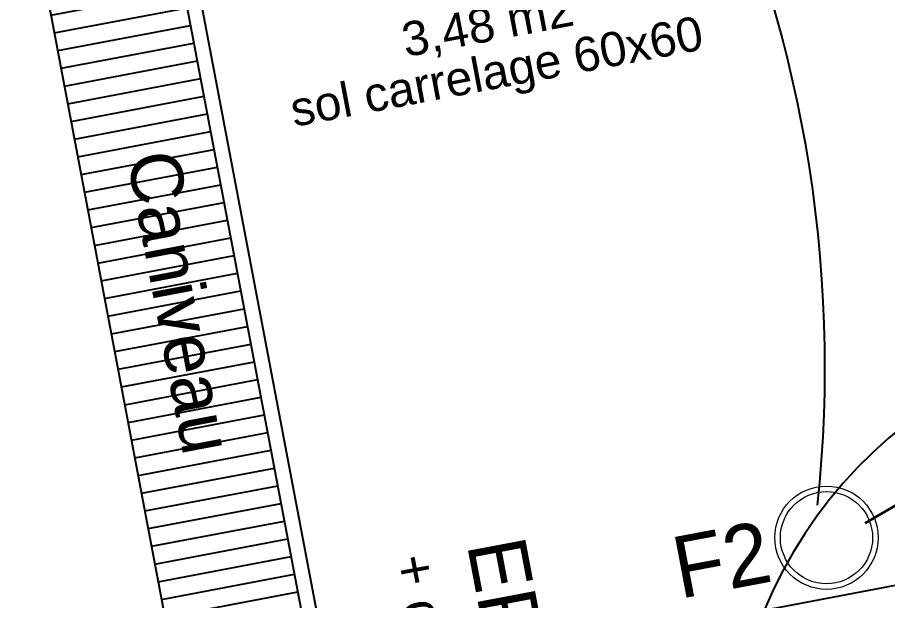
# Model space of a CAD drawing. Header units: centimetres. Extents: x 197412 to 267601, y -375791 to -305433.
# Drawn here: x 209741 to 211430, y -342418 to -341285 of the extents above; entities that cross this region are included whole.
import ezdxf

# ---------------------------------------------------------------- set-up
doc = ezdxf.new("R2010")
doc.units = ezdxf.units.CM
doc.layers.add('3-BAT C-Niveau 0', color=250, linetype='Continuous')
doc.layers.add('prlm-ELEC-CFO', color=1, linetype='Continuous', lineweight=25)
doc.styles.add('Futura Std Book', font='')
doc.styles.add('Helvetica', font='arial.ttf')
doc.styles.add('prlm-elec-cfo', font='comic.ttf', dxfattribs={"height": 12})
doc.styles.get('Futura Std Book').set_extended_font_data('Futura Std Book')

# ---------------------------------------------------------------- blocks, each defined once
blk = doc.blocks.new('Groupe-364-1')
at = {"linetype": 'Continuous'}
blk.add_circle((12836.16, -47094.27), 5, dxfattribs=at)
at = {"insert": (12828.3, -47028.22), "char_height": 11.3275, "attachment_point": 1, "rotation": 280.7236, "line_spacing_factor": 0.962448, "style": 'Futura Std Book'}
blk.add_mtext('EPØ100\\P{\\H0.6775x;+ crapaudine\\P}\\P', dxfattribs=at)
blk = doc.blocks.new('Groupe-422-1')
at = {"linetype": 'Continuous'}
blk.add_arc((12957.18, -47077.1), 89, 100.7236, 187.3978, dxfattribs=at)
blk = doc.blocks.new('Groupe-423-1')
blk.add_blockref('Groupe-422-1', (0, 0))
blk = doc.blocks.new('Groupe-431-1')
at = {"linetype": 'Continuous'}
blk.add_arc((12957.18, -47077.1), 89, 100.7236, 187.3978, dxfattribs=at)
blk = doc.blocks.new('Groupe-456-1')
at = {"linetype": 'Continuous'}
for p, q in [((12729.89, -46893.14), (12755.72, -46888.24)), ((12730.54, -46896.57), (12756.37, -46891.68)), ((12731.2, -46900.01), (12757.02, -46895.12)), ((12731.85, -46903.45), (12757.67, -46898.56)), ((12732.5, -46906.89), (12758.32, -46902)), ((12733.15, -46910.33), (12758.97, -46905.44)), ((12733.8, -46913.77), (12759.62, -46908.88)), ((12734.45, -46917.21), (12760.27, -46912.32)), ((12735.1, -46920.65), (12760.93, -46915.76)), ((12735.75, -46924.09), (12761.58, -46919.19)), ((12736.41, -46927.52), (12762.23, -46922.63)), ((12737.06, -46930.96), (12762.88, -46926.07)), ((12737.71, -46934.4), (12763.53, -46929.51)), ((12738.36, -46937.84), (12764.18, -46932.95)), ((12739.01, -46941.28), (12764.83, -46936.39)), ((12739.66, -46944.72), (12765.48, -46939.83)), ((12740.31, -46948.16), (12766.14, -46943.27)), ((12740.96, -46951.6), (12766.79, -46946.71)), ((12741.62, -46955.04), (12767.44, -46950.14)), ((12742.27, -46958.47), (12768.09, -46953.58)), ((12742.92, -46961.91), (12768.74, -46957.02)), ((12743.57, -46965.35), (12769.39, -46960.46)), ((12744.22, -46968.79), (12770.04, -46963.9)), ((12744.87, -46972.23), (12770.69, -46967.34)), ((12745.52, -46975.67), (12771.35, -46970.78)), ((12746.17, -46979.11), (12772, -46974.22)), ((12746.83, -46982.55), (12772.65, -46977.66)), ((12747.48, -46985.98), (12773.3, -46981.09)), ((12748.13, -46989.42), (12773.95, -46984.53)), ((12748.78, -46992.86), (12774.6, -46987.97)), ((12749.43, -46996.3), (12775.25, -46991.41)), ((12750.08, -46999.74), (12775.9, -46994.85)), ((12750.73, -47003.18), (12776.56, -46998.29)), ((12751.38, -47006.62), (12777.21, -47001.73)), ((12752.04, -47010.06), (12777.86, -47005.17)), ((12752.69, -47013.5), (12778.51, -47008.61)), ((12753.34, -47016.93), (12779.16, -47012.04)), ((12753.99, -47020.37), (12779.81, -47015.48)), ((12754.64, -47023.81), (12780.46, -47018.92)), ((12755.29, -47027.25), (12781.11, -47022.36)), ((12755.94, -47030.69), (12781.77, -47025.8)), ((12756.59, -47034.13), (12782.42, -47029.24)), ((12757.25, -47037.57), (12783.07, -47032.68)), ((12757.9, -47041.01), (12783.72, -47036.12)), ((12758.55, -47044.45), (12784.37, -47039.56)), ((12759.2, -47047.88), (12785.02, -47042.99)), ((12759.85, -47051.32), (12785.67, -47046.43)), ((12760.5, -47054.76), (12786.32, -47049.87)), ((12761.15, -47058.2), (12786.98, -47053.31)), ((12761.8, -47061.64), (12787.63, -47056.75)), ((12762.46, -47065.08), (12788.28, -47060.19)), ((12763.11, -47068.52), (12788.93, -47063.63)), ((12763.76, -47071.96), (12789.58, -47067.07)), ((12764.41, -47075.4), (12790.23, -47070.51)), ((12765.06, -47078.83), (12790.88, -47073.94))]:
    blk.add_line(p, q, dxfattribs=at)
at = {"linetype": 'Continuous', "flags": 128}
blk.add_lwpolyline([(12755.72, -46888.24), (12729.89, -46893.14), (12765.21, -47079.65), (12791.03, -47078.28), (12791.72, -47078.35)], close=True, dxfattribs=at)
blk = doc.blocks.new('xi.lumF')
at = {"layer": 'prlm-ELEC-CFO', "color": 0, "linetype": 'ByBlock', "lineweight": 13}
for radius in [10.03, 8.95]:
    blk.add_circle((0, 0), radius, dxfattribs=at)

msp = doc.modelspace()

# ---------------------------------------------------------------- linework, layer by layer
at = {"linetype": 'Continuous'}
msp.add_line((211922.9, -342298), (210350.8, -342595.7), dxfattribs=at)
at = {"layer": '3-BAT C-Niveau 0'}
msp.add_line((209896, -340193.9), (210454.4, -343142.8), dxfattribs=at)
at = {"layer": 'prlm-ELEC-CFO', "lineweight": 30}
msp.add_lwpolyline([(211386.7, -342267.6), (211719.3, -342072.8), (211591.9, -342096.9), (211637, -342160.9), (211702.6, -342089.1)], dxfattribs=at)
at = {"layer": 'prlm-ELEC-CFO'}
msp.add_arc((208809.1, -341963.3), 2499.6, 353.8204, 26.0191, dxfattribs=at)

# ---------------------------------------------------------------- block references
at = {"layer": '3-BAT C-Niveau 0', "xscale": 10, "yscale": 10, "zscale": 10}
for name in ['Groupe-423-1', 'Groupe-431-1', 'Groupe-456-1', 'Groupe-364-1']:
    msp.add_blockref(name, (82441.7, 127994.6), dxfattribs=at)

# ---------------------------------------------------------------- texts
at = {"layer": '3-BAT C-Niveau 0', "line_spacing_factor": 0.834288, "style": 'Helvetica'}
for s, insert, char_height, attachment_point, rotation in [('Entrée\\P{\\H0.6667x;3,48 m2\\Psol carrelage 60x60}', (210621.5, -341128.8), 100, 2, 10.7236), ('Caniveau', (210051.7, -341536.1), 100.87, 1, 280.7236)]:
    msp.add_mtext(s, dxfattribs=dict(at, insert=insert, char_height=char_height, attachment_point=attachment_point, rotation=rotation))

# ---------------------------------------------------------------- next in the draw order: texts
at = {"layer": 'prlm-ELEC-CFO', "insert": (211096.7, -342279.1), "char_height": 120, "attachment_point": 2, "rotation": 10.7236, "line_spacing_factor": 0.8, "style": 'prlm-elec-cfo', "bg_fill": 3, "box_fill_scale": 0.95, "bg_fill_color": 256, "bg_fill_transparency": 0}
msp.add_mtext('F2', dxfattribs=at)

# ---------------------------------------------------------------- next in the draw order: block references
at = {"layer": 'prlm-ELEC-CFO', "xscale": 10, "yscale": 10, "zscale": 10, "rotation": 10.72360141139323}
msp.add_blockref('xi.lumF', (211311.7, -342295.6), dxfattribs=at)

doc.saveas('drawing.dxf')
